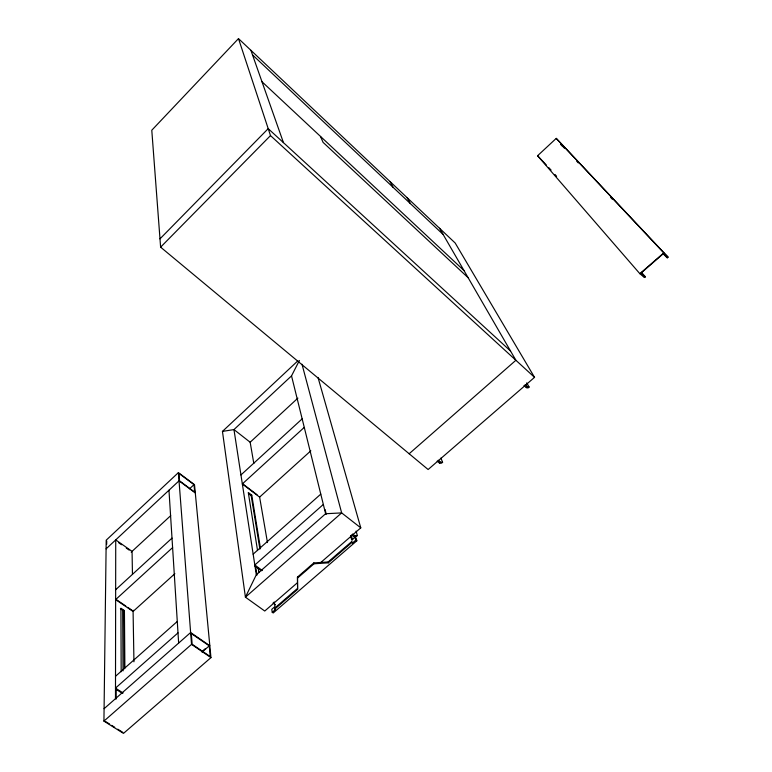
<?xml version="1.0" encoding="UTF-8"?>
<svg xmlns="http://www.w3.org/2000/svg" width="772" height="772" viewBox="0 0 772 772"><rect width="100%" height="100%" fill="white"/><g stroke="black" fill="none" stroke-linecap="round" stroke-linejoin="round"><path stroke-width="1.16" d="M116.128 697.907L116.138 688.508L115.578 689.01L122.507 693.478M355.11 537.264L356.066 538.007L356.828 540.796L273.211 612.978L272.246 612.283L275.43 609.533L274.793 609.069L297.596 589.364L297.481 577.099L313.808 562.923L328.1 561.977L351.665 541.616L352.524 542.948L355.873 540.053L355.11 537.264L351.771 540.149L350.584 535.749M297.596 589.364L297.481 577.099M103.93 721.116L106.198 540.188L178.4 472.618L194.505 484.652L210.959 657.619L123.472 733.4L103.93 721.116L191.533 644.379L178.4 472.618M106.69 544.356L106.729 540.998M320.013 563.164L360.775 527.855L341.649 512.898L325.63 513.737L256.323 574.725L245.419 597.181L264.748 611.028L297.365 582.783M301.997 364.22L341.649 512.898L245.419 597.181L222.452 431.403L233.964 429.589L291.526 375.887L299.401 360.466M238.49 38.6L151.785 130.227L160.615 247.156L428.122 469.521L534.542 377.344L455.181 243.016L238.49 38.6L270.499 135.602L534.542 377.344M159.987 238.847L268.202 128.654L510.533 351.009M160.615 247.156L270.499 135.602M222.452 431.403L297.828 360.871M106.082 548.882L179.027 480.84L195.287 492.932M537.582 155.741L556.245 138.381L668.069 257.134L667.288 257.819L663.187 253.805L640.885 273.201L645.373 276.82L644.591 277.495L639.853 273.693L537.582 155.741L546.315 165.015M189.603 488.744L194.004 484.662L178.969 473.429L179.538 480.831L194.708 492.121L194.004 484.662M131.211 552.154L170.708 515.648M253.824 463.49L250.157 442.24L297.895 398.12M115.636 589.76L172.002 538.123M240.941 474.954L302.161 418.858M172.6 547.599L115.626 599.622L133.073 611.472L174.868 573.692M304.264 427.389L242.321 483.947L259.604 497.11L310.836 450.8M124.331 668.697L123.916 611.048L124.427 610.575L120.914 608.201L121.175 671.765M259.884 549.095L251.19 495.643L251.759 495.132L248.275 492.488L257.549 550.571M115.501 676.301L177.28 621.47M253.139 554.151L320.776 494.128M178.004 632.876L115.482 688.113L123.076 692.976M323.333 504.463L254.808 565.017L262.364 570.547M104.085 708.696L190.626 632.538L209.82 645.71M409.16 453.753L515.889 360.273L439.538 228.261M202.467 651.124L205.091 648.837M202.032 652.137L209.241 645.865L191.321 633.561L192.141 644.224L210.254 656.586L209.241 645.865M639.853 273.693L663.775 252.888L668.069 257.134M297.654 577.967L314.001 563.782L328.303 562.836L351.887 542.455L351.665 541.616M351.598 534.89L353.962 536.723L354.956 535.864L357.339 535.556L356.104 531.107M526.301 387.612L527.411 386.656L529.1 387.042L528 387.988L526.301 387.612L523.995 385.517M437.164 461.173L439.509 463.132L440.551 462.225L442.597 462.254L440.889 458.085M357.339 535.556L356.346 536.415L353.962 536.723M442.597 462.254L441.555 463.161L439.509 463.132M274.793 609.069L274.639 608.182L297.423 588.496M105.6 721.54L109.653 724.088M111.679 725.362L114.719 727.272M117.759 729.183L122.816 732.367M116.128 699.075L115.482 698.66L115.732 539.889L132.06 551.362L132.456 574.165M120.403 608.674L123.916 611.048M116.215 599.516L125.797 606.01M127.698 607.323L131.539 609.909M191.533 644.379L210.959 657.619M118.656 542.726L121.513 544.733M126.28 548.081L129.136 550.089M273.037 603.019L275.43 604.746M274.639 608.182L275.43 609.533M261.332 570.769L254.837 566.011L255.455 565.461L256.96 575.188M248.584 493.655L251.19 495.643M242.833 483.928L257.066 494.756M351.887 542.455L352.524 542.948M352.592 534.021L354.956 535.864M355.873 540.053L356.828 540.796M250.157 442.24L233.964 429.589L256.323 574.725M438.216 460.266L440.551 462.225M525.095 384.553L527.411 386.656M261.978 81.736L464.011 270.557M468.17 277.746L323.072 142.366L320.476 136.412M252.512 54.889L443.128 234.466M561.234 144.846L564.467 148.234M556.245 138.381L663.775 252.888M548.699 167.543L551.083 170.081M576.684 161.155L578.315 162.902M610.7 197.449L612.341 199.205M663.177 253.438L667.288 257.819M560.482 144.142L562.122 145.898M641.455 272.333L645.373 276.82M555.029 174.482L556.602 176.286M642.236 274.784L644.591 277.495M526.707 382.893L529.1 387.042M407.066 197.622L410.337 203.567M389.966 181.497L393.073 187.306M250.9 50.305L283.449 142.637M318.016 377.46L360.775 527.855M351.231 535.382L352.428 539.782M325.108 509.597L326.267 514.229L325.63 513.737L291.526 375.887M328.1 561.977L328.303 562.836M313.808 562.923L314.001 563.782M259.527 496.55L267.469 542.591M274.156 601.967L274.938 606.589L271.763 609.34L272.246 612.283M251.759 495.132L260.492 548.564M258.118 567.922L258.871 572.67M168.971 490.22L178.65 643.076M133.064 610.179L133.942 661.797M124.427 610.575L124.881 668.214M122.671 609.774L123.028 670.897"/></g></svg>
